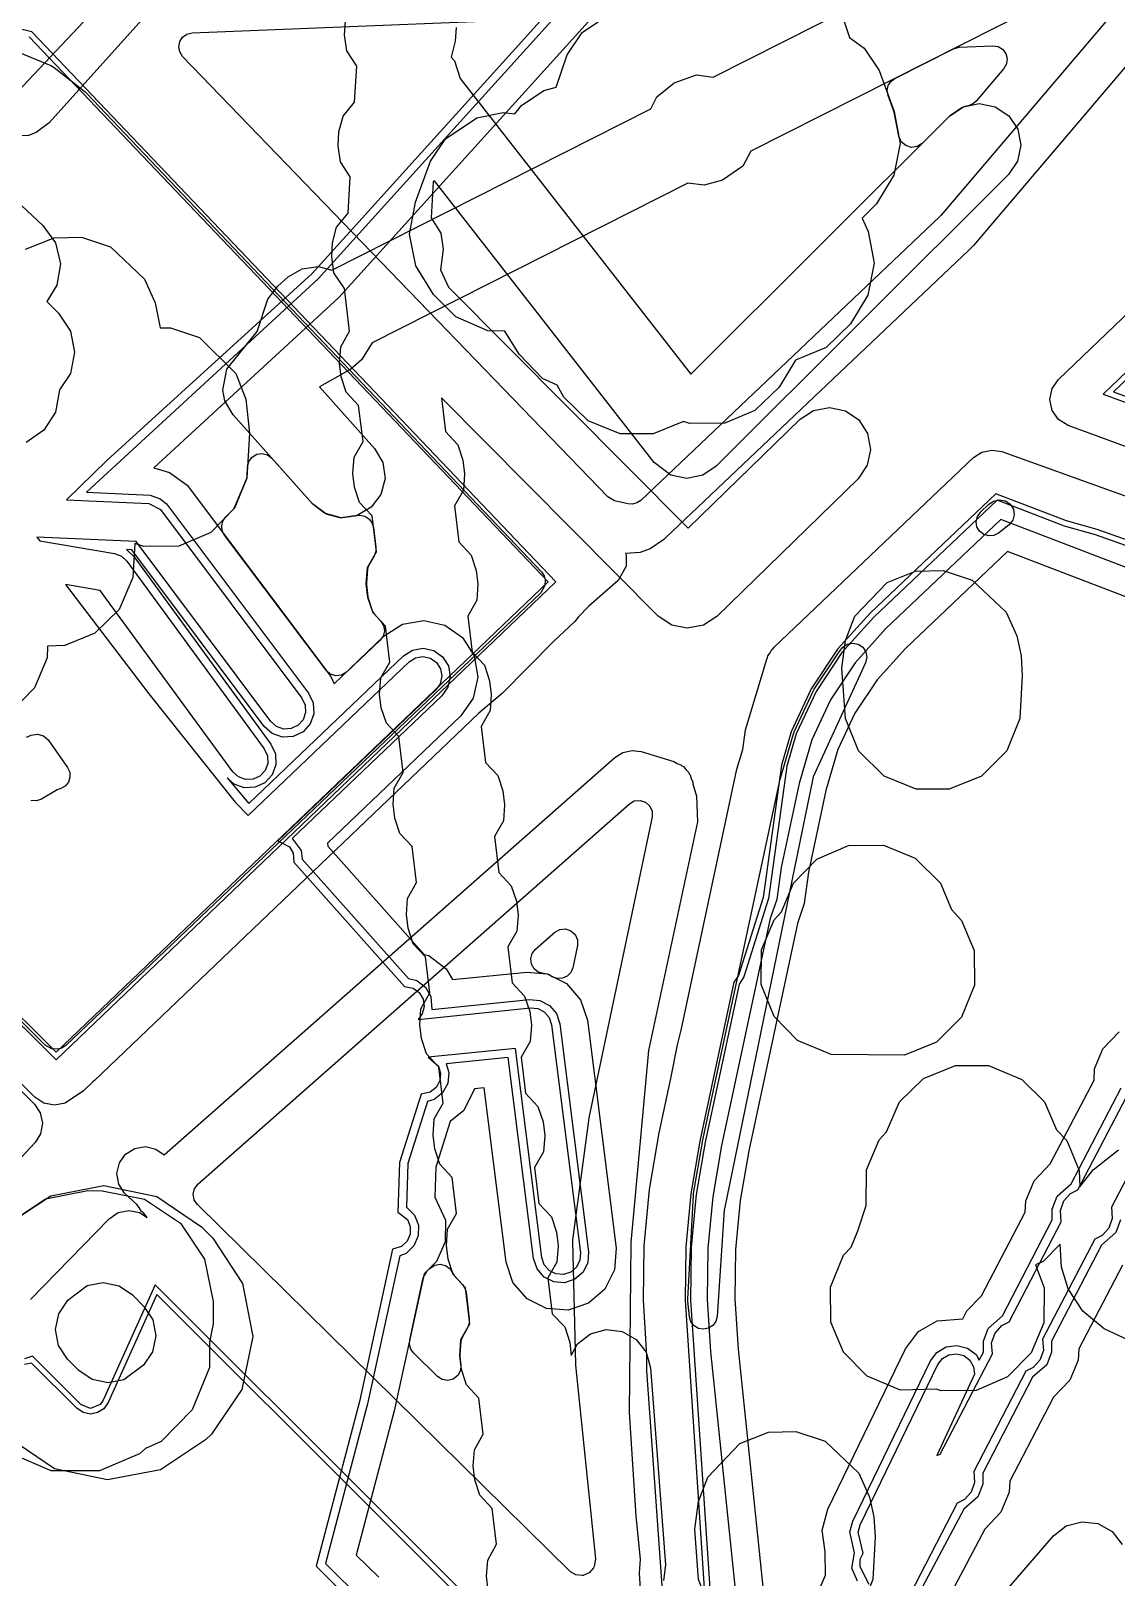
# Model space of a CAD drawing. Header units: metres. Extents: x -2677 to -840, y 169 to 1487.
# Drawn here: x -1762.7 to -1723.5, y 1214.9 to 1270.7 of the extents above; entities that cross this region are included whole.
import ezdxf

# ---------------------------------------------------------------- set-up
doc = ezdxf.new("R2010")
doc.units = ezdxf.units.M
for name, color, linetype in [('AI_GREENING_ALLOWED_ZONE', 4, 'Continuous'), ('AI_GREENING_EXCLUSIONS', 1, 'Continuous'), ('AI_GREENING_LAWN', 82, 'Continuous')]:
    doc.layers.add(name, color=color, linetype=linetype)

msp = doc.modelspace()

# ---------------------------------------------------------------- linework, layer by layer
at = {"layer": 'AI_GREENING_ALLOWED_ZONE'}
for points in [[(-1731.51, 1267.811), (-1731.52, 1267.847), (-1731.725, 1268.415), (-1731.755, 1268.593), (-1731.719, 1268.769), (-1731.624, 1268.922), (-1731.48, 1269.031), (-1729.361, 1270.103), (-1729.157, 1270.157), (-1727.946, 1270.209), (-1727.757, 1270.18), (-1727.592, 1270.082), (-1727.476, 1269.929), (-1727.426, 1269.743), (-1727.45, 1269.553), (-1727.544, 1269.385), (-1728.547, 1268.206), (-1728.675, 1268.099), (-1728.831, 1268.04), (-1728.96, 1268.014), (-1729.049, 1267.977), (-1729.475, 1267.694), (-1729.513, 1267.663), (-1730.494, 1266.684), (-1730.674, 1266.569), (-1730.887, 1266.539), (-1731.092, 1266.602), (-1731.252, 1266.744), (-1731.337, 1266.941), (-1731.51, 1267.811)], [(-1751.28, 1247.595), (-1751.458, 1247.487), (-1751.665, 1247.461), (-1751.865, 1247.521), (-1752.022, 1247.658), (-1755.69, 1252.539), (-1755.769, 1252.697), (-1755.789, 1252.872), (-1755.747, 1253.043), (-1755.648, 1253.189), (-1755.363, 1253.481), (-1755.312, 1253.559), (-1754.893, 1254.559), (-1754.874, 1254.641), (-1754.853, 1255.013), (-1754.804, 1255.202), (-1754.686, 1255.357), (-1754.518, 1255.456), (-1754.325, 1255.483), (-1754.136, 1255.434), (-1753.98, 1255.317), (-1752.525, 1253.683), (-1752.489, 1253.65), (-1752.081, 1253.342), (-1751.994, 1253.3), (-1751.523, 1253.178), (-1751.426, 1253.172), (-1750.895, 1253.247), (-1750.895, 1253.242), (-1750.796, 1253.258), (-1750.622, 1253.223), (-1750.471, 1253.129), (-1750.363, 1252.988), (-1750.31, 1252.818), (-1750.223, 1252.098), (-1750.229, 1251.941), (-1750.283, 1251.794), (-1750.496, 1251.414), (-1750.527, 1251.312), (-1750.566, 1250.807), (-1750.565, 1250.758), (-1750.51, 1250.311), (-1750.5, 1250.263), (-1750.342, 1249.782), (-1750.288, 1249.69), (-1750.051, 1249.437), (-1749.948, 1249.272), (-1749.916, 1249.08), (-1749.96, 1248.89), (-1750.073, 1248.732), (-1751.28, 1247.595)], [(-1744.172, 1236.709), (-1744.358, 1236.762), (-1744.51, 1236.881), (-1744.605, 1237.05), (-1744.629, 1237.242), (-1744.578, 1237.428), (-1744.461, 1237.582), (-1743.763, 1238.197), (-1743.583, 1238.299), (-1743.377, 1238.319), (-1743.18, 1238.253), (-1743.027, 1238.114), (-1742.943, 1237.924), (-1742.944, 1237.717), (-1743.114, 1236.919), (-1743.187, 1236.747), (-1743.318, 1236.613), (-1743.488, 1236.537), (-1743.675, 1236.529), (-1743.851, 1236.59), (-1743.993, 1236.671), (-1744.095, 1236.702), (-1744.172, 1236.709)], [(-1748.266, 1226.074), (-1748.096, 1226.182), (-1747.898, 1226.214), (-1747.703, 1226.166), (-1747.543, 1226.045), (-1747.48, 1225.935), (-1747.477, 1225.937), (-1747.395, 1225.798), (-1747.098, 1225.48), (-1747.01, 1225.35), (-1746.967, 1225.198), (-1746.849, 1224.224), (-1746.854, 1224.066), (-1746.909, 1223.919), (-1747.122, 1223.539), (-1747.153, 1223.437), (-1747.191, 1222.932), (-1747.19, 1222.884), (-1747.152, 1222.572), (-1747.17, 1222.369), (-1747.267, 1222.189), (-1747.429, 1222.063), (-1747.627, 1222.013), (-1747.829, 1222.046), (-1748.001, 1222.157), (-1748.864, 1223.014), (-1748.961, 1223.149), (-1749.008, 1223.309), (-1749, 1223.475), (-1748.511, 1225.721), (-1748.37, 1225.974), (-1748.266, 1226.074)]]:
    msp.add_lwpolyline(points, close=True, dxfattribs=at)
msp.add_lwpolyline([(-1762.831, 1245.239), (-1762.665, 1245.312), (-1762.442, 1245.354), (-1762.224, 1245.294), (-1762.054, 1245.143), (-1761.353, 1244.147), (-1761.277, 1243.979), (-1761.266, 1243.796), (-1761.322, 1243.62), (-1761.438, 1243.478), (-1761.598, 1243.386), (-1761.734, 1243.339), (-1762.289, 1243.007), (-1762.478, 1242.941), (-1762.678, 1242.954)], dxfattribs=at)
at = {"layer": 'AI_GREENING_EXCLUSIONS'}
for points in [[(-1725.242, 1272.188), (-1736.679, 1266.4), (-1736.971, 1265.856), (-1737.708, 1265.355), (-1738.373, 1265.178), (-1738.955, 1265.249), (-1750.352, 1259.482), (-1750.745, 1258.872), (-1751.126, 1258.536), (-1752.261, 1257.897), (-1750.269, 1255.661), (-1749.972, 1255.156), (-1749.891, 1254.577), (-1750.038, 1254.01), (-1750.391, 1253.543), (-1750.895, 1253.247), (-1751.475, 1253.166), (-1752.042, 1253.313), (-1752.509, 1253.665), (-1755.376, 1256.883), (-1755.673, 1257.387), (-1755.752, 1257.771), (-1755.607, 1258.534), (-1754.502, 1259.891), (-1754.119, 1261.063), (-1753.764, 1261.528), (-1753.383, 1261.864), (-1752.877, 1262.158), (-1752.297, 1262.236), (-1751.808, 1262.107), (-1740.289, 1267.936), (-1740.073, 1268.361), (-1739.457, 1268.874), (-1738.646, 1269.156), (-1738.042, 1269.073), (-1727.905, 1274.203)], [(-1757.051, 1272.965), (-1762.017, 1267.423), (-1762.485, 1267.072), (-1762.761, 1266.971), (-1763.346, 1266.939), (-1770.975, 1268.025), (-1772.153, 1267.78), (-1772.747, 1267.78), (-1773.483, 1268.046), (-1774.154, 1268.717), (-1774.381, 1269.259), (-1774.42, 1269.66), (-1778.405, 1273.916)], [(-1742.381, 1273.223), (-1752.524, 1261.988), (-1759.938, 1255.237), (-1761.387, 1253.818), (-1758.418, 1253.68), (-1758, 1253.46), (-1752.891, 1246.65), (-1752.773, 1246.403), (-1752.758, 1246.131), (-1752.848, 1245.873), (-1753.031, 1245.67), (-1753.277, 1245.552), (-1753.55, 1245.537), (-1753.807, 1245.627), (-1754.011, 1245.81), (-1758.879, 1252.303), (-1762.461, 1252.465), (-1762.349, 1252.329), (-1759.656, 1251.873), (-1759.401, 1251.775), (-1759.208, 1251.595), (-1754.255, 1244.816), (-1754.14, 1244.568), (-1754.128, 1244.295), (-1754.222, 1244.039), (-1754.407, 1243.838), (-1754.655, 1243.723), (-1754.928, 1243.711), (-1755.184, 1243.805), (-1755.385, 1243.99), (-1760.171, 1250.54), (-1761.433, 1250.754), (-1758.415, 1246.812), (-1755.297, 1242.893), (-1754.827, 1242.416), (-1749.02, 1247.961), (-1748.79, 1248.107), (-1748.521, 1248.155), (-1748.254, 1248.095), (-1748.03, 1247.938), (-1747.884, 1247.708), (-1747.837, 1247.439), (-1747.896, 1247.172), (-1748.053, 1246.948), (-1753.757, 1241.502), (-1753.346, 1241.287), (-1753.208, 1241.052), (-1753.184, 1240.729), (-1749.194, 1236.244), (-1748.876, 1236.183), (-1748.658, 1236.018), (-1748.52, 1235.783), (-1748.482, 1235.512), (-1748.551, 1235.248), (-1748.698, 1235.053), (-1744.64, 1235.465), (-1744.368, 1235.439), (-1744.14, 1235.322), (-1743.961, 1235.115), (-1743.875, 1234.856), (-1742.839, 1226.624), (-1742.858, 1226.352), (-1742.98, 1226.108), (-1743.187, 1225.929), (-1743.446, 1225.842), (-1743.718, 1225.862), (-1743.962, 1225.984), (-1744.141, 1226.19), (-1744.228, 1226.449), (-1745.179, 1234.003), (-1748.329, 1233.684), (-1747.962, 1233.364), (-1747.886, 1233.102), (-1747.915, 1232.83), (-1748.046, 1232.591), (-1748.259, 1232.419), (-1748.59, 1232.35), (-1749.365, 1229.884), (-1749.426, 1228.086), (-1749.083, 1227.822), (-1748.983, 1227.568), (-1748.987, 1227.295), (-1749.096, 1227.045), (-1749.293, 1226.855), (-1749.616, 1226.756), (-1750.813, 1221.251), (-1752.381, 1215.309), (-1750.828, 1213.755)], [(-1742.159, 1273.022), (-1752.301, 1261.787), (-1760.675, 1254.086), (-1758.375, 1253.977), (-1758.007, 1253.848), (-1757.779, 1253.662), (-1752.651, 1246.83), (-1752.482, 1246.478), (-1752.461, 1246.088), (-1752.59, 1245.72), (-1752.851, 1245.43), (-1753.203, 1245.261), (-1753.592, 1245.24), (-1753.96, 1245.369), (-1754.251, 1245.63), (-1759.034, 1252.01), (-1759.23, 1252.019), (-1758.966, 1251.772), (-1754.013, 1244.993), (-1753.848, 1244.639), (-1753.832, 1244.249), (-1753.966, 1243.883), (-1754.23, 1243.596), (-1754.584, 1243.431), (-1754.974, 1243.415), (-1755.34, 1243.549), (-1755.589, 1243.778), (-1754.804, 1242.852), (-1749.227, 1248.178), (-1748.898, 1248.387), (-1748.514, 1248.454), (-1748.133, 1248.37), (-1747.814, 1248.145), (-1747.604, 1247.816), (-1747.537, 1247.432), (-1747.622, 1247.051), (-1747.846, 1246.732), (-1753.243, 1241.578), (-1752.924, 1241.15), (-1752.881, 1240.84), (-1749.048, 1236.532), (-1748.745, 1236.453), (-1748.434, 1236.218), (-1748.236, 1235.881), (-1748.206, 1235.405), (-1744.67, 1235.764), (-1744.305, 1235.733), (-1743.956, 1235.559), (-1743.701, 1235.264), (-1743.577, 1234.894), (-1742.541, 1226.662), (-1742.569, 1226.272), (-1742.743, 1225.924), (-1743.038, 1225.668), (-1743.408, 1225.545), (-1743.797, 1225.572), (-1744.146, 1225.747), (-1744.402, 1226.042), (-1744.525, 1226.412), (-1745.44, 1233.675), (-1747.68, 1233.448), (-1747.587, 1233.128), (-1747.629, 1232.74), (-1747.816, 1232.398), (-1748.12, 1232.154), (-1748.36, 1232.084), (-1749.063, 1229.846), (-1749.115, 1228.271), (-1748.83, 1227.985), (-1748.687, 1227.622), (-1748.694, 1227.231), (-1748.85, 1226.874), (-1749.131, 1226.603), (-1749.362, 1226.511), (-1750.523, 1221.175), (-1752.046, 1215.401), (-1750.672, 1214.049)], [(-1759.984, 1271.925), (-1765.16, 1266.441), (-1762.247, 1263.722), (-1761.791, 1263.089), (-1761.613, 1262.329), (-1761.738, 1261.559), (-1762.101, 1260.973), (-1761.684, 1260.555), (-1761.25, 1259.906), (-1761.098, 1259.141), (-1761.251, 1258.375), (-1761.647, 1257.782), (-1761.783, 1256.982), (-1762.208, 1256.328), (-1762.852, 1255.886)], [(-1741.416, 1272.352), (-1751.559, 1261.117), (-1758.238, 1254.967), (-1757.669, 1254.799), (-1757.04, 1254.337), (-1751.85, 1247.429), (-1751.728, 1247.173), (-1749.918, 1248.901), (-1749.259, 1249.32), (-1748.491, 1249.454), (-1747.729, 1249.284), (-1747.09, 1248.836), (-1746.672, 1248.177), (-1746.537, 1247.409), (-1746.707, 1246.647), (-1747.155, 1246.008), (-1751.97, 1241.41), (-1751.956, 1241.304), (-1748.479, 1237.397), (-1748.309, 1237.353), (-1747.687, 1236.882), (-1747.454, 1236.486), (-1744.771, 1236.759), (-1744.041, 1236.698), (-1743.343, 1236.349), (-1742.832, 1235.759), (-1742.585, 1235.019), (-1741.549, 1226.787), (-1741.604, 1226.008), (-1741.953, 1225.31), (-1742.543, 1224.799), (-1743.283, 1224.552), (-1744.062, 1224.608), (-1744.76, 1224.957), (-1745.271, 1225.547), (-1745.518, 1226.287), (-1746.31, 1232.582), (-1746.664, 1232.546), (-1747.05, 1231.756), (-1747.538, 1231.364), (-1748.055, 1229.716), (-1748.091, 1228.631), (-1747.703, 1227.799), (-1747.717, 1227.019), (-1748.028, 1226.304), (-1748.479, 1225.869), (-1749.556, 1220.92), (-1750.931, 1215.708), (-1750.116, 1214.909)], [(-1733.355, 1271.189), (-1733.116, 1270.501), (-1732.588, 1270.119), (-1732.049, 1269.311), (-1731.513, 1267.829), (-1731.286, 1266.681), (-1731.516, 1265.533), (-1732.145, 1264.497), (-1732.666, 1263.977), (-1732.452, 1263.502), (-1732.225, 1262.354), (-1732.455, 1261.206), (-1733.084, 1260.17), (-1733.958, 1259.317), (-1735.075, 1258.857), (-1735.662, 1257.885), (-1736.536, 1257.032), (-1737.619, 1256.579), (-1738.885, 1256.563), (-1739.115, 1256.643), (-1740.212, 1256.2), (-1741.4, 1256.2), (-1742.561, 1256.669), (-1743.435, 1257.522), (-1743.675, 1257.958), (-1744.2, 1258.194), (-1745.053, 1259.068), (-1745.56, 1259.903), (-1746.185, 1259.919), (-1747.332, 1260.415), (-1748.142, 1261.225), (-1748.783, 1262.261), (-1749.013, 1263.409), (-1748.786, 1264.557), (-1748.25, 1266.039), (-1747.711, 1266.847), (-1746.573, 1267.607), (-1746.573, 1267.607), (-1745.62, 1267.796), (-1745.208, 1267.747), (-1744.965, 1268.052), (-1744.157, 1268.591), (-1743.71, 1268.711), (-1743.31, 1269.884), (-1742.771, 1270.692), (-1741.633, 1271.452)], [(-1787.535, 1259.215), (-1761.764, 1233.59), (-1743.718, 1250.849), (-1762.64, 1270.708), (-1764.62, 1271.169)], [(-1746.169, 1214.447), (-1746.229, 1214.944), (-1746.184, 1215.527), (-1745.865, 1216.097), (-1746.022, 1217.396), (-1746.468, 1217.873), (-1746.651, 1218.43), (-1746.711, 1218.926), (-1746.666, 1219.509), (-1746.347, 1220.079), (-1746.504, 1221.379), (-1746.95, 1221.855), (-1747.133, 1222.412), (-1747.193, 1222.908), (-1747.149, 1223.492), (-1746.829, 1224.061), (-1746.986, 1225.361), (-1747.433, 1225.838), (-1747.615, 1226.394), (-1747.675, 1226.89), (-1747.631, 1227.474), (-1747.311, 1228.043), (-1747.468, 1229.343), (-1747.915, 1229.82), (-1748.097, 1230.376), (-1748.157, 1230.872), (-1748.113, 1231.456), (-1747.793, 1232.026), (-1747.95, 1233.325), (-1748.397, 1233.802), (-1748.579, 1234.358), (-1748.639, 1234.854), (-1748.595, 1235.438), (-1748.275, 1236.008), (-1748.432, 1237.307), (-1748.879, 1237.784), (-1749.061, 1238.34), (-1749.121, 1238.836), (-1749.077, 1239.42), (-1748.757, 1239.99), (-1748.914, 1241.289), (-1749.361, 1241.766), (-1749.543, 1242.322), (-1749.603, 1242.819), (-1749.559, 1243.402), (-1749.239, 1243.972), (-1749.397, 1245.271), (-1749.843, 1245.748), (-1750.025, 1246.304), (-1750.085, 1246.801), (-1750.041, 1247.384), (-1749.721, 1247.954), (-1749.879, 1249.253), (-1750.325, 1249.73), (-1750.507, 1250.286), (-1750.567, 1250.783), (-1750.523, 1251.366), (-1750.203, 1251.936), (-1750.361, 1253.235), (-1750.807, 1253.712), (-1750.989, 1254.269), (-1751.05, 1254.765), (-1751.005, 1255.348), (-1750.686, 1255.918), (-1750.843, 1257.218), (-1751.289, 1257.694), (-1751.472, 1258.251), (-1751.532, 1258.747), (-1751.487, 1259.331), (-1751.168, 1259.9), (-1751.355, 1261.446), (-1751.736, 1262.014), (-1751.816, 1262.594), (-1751.787, 1263.093), (-1751.64, 1263.66), (-1751.224, 1264.163), (-1751.148, 1265.47), (-1751.502, 1266.019), (-1751.583, 1266.598), (-1751.554, 1267.098), (-1751.407, 1267.664), (-1750.991, 1268.168), (-1750.915, 1269.474), (-1751.269, 1270.023), (-1751.35, 1270.603), (-1751.321, 1271.102)], [(-1747.328, 1270.869), (-1747.357, 1270.37), (-1747.506, 1269.801), (-1747.377, 1269.66), (-1747.184, 1269.023), (-1738.85, 1258.345), (-1729.495, 1267.68), (-1729.008, 1268.005), (-1728.434, 1268.118), (-1727.86, 1268.004), (-1727.374, 1267.678), (-1727.049, 1267.191), (-1726.936, 1266.617), (-1727.051, 1266.043), (-1727.376, 1265.557), (-1737.931, 1255.025), (-1738.418, 1254.7), (-1738.992, 1254.586), (-1739.566, 1254.701), (-1740.173, 1255.164), (-1748.103, 1265.325), (-1748.153, 1265.296), (-1748.229, 1263.989), (-1747.875, 1263.44), (-1747.794, 1262.861), (-1747.887, 1262.117), (-1747.604, 1261.495), (-1738.947, 1252.784), (-1734.908, 1256.724), (-1734.417, 1257.043), (-1733.842, 1257.15), (-1733.269, 1257.028), (-1732.787, 1256.697), (-1732.468, 1256.207), (-1732.361, 1255.631), (-1732.482, 1255.059), (-1732.813, 1254.576), (-1737.916, 1249.599), (-1738.393, 1249.285), (-1738.982, 1249.173), (-1739.541, 1249.289), (-1740.027, 1249.615), (-1747.854, 1257.492), (-1747.707, 1256.279), (-1747.261, 1255.802), (-1747.079, 1255.246), (-1747.018, 1254.749), (-1747.063, 1254.166), (-1747.382, 1253.596), (-1747.225, 1252.297), (-1746.779, 1251.82), (-1746.596, 1251.264), (-1746.536, 1250.767), (-1746.581, 1250.184), (-1746.9, 1249.614), (-1746.743, 1248.315), (-1746.297, 1247.838), (-1746.114, 1247.281), (-1746.054, 1246.785), (-1746.099, 1246.201), (-1746.418, 1245.632), (-1746.261, 1244.332), (-1745.815, 1243.855), (-1745.632, 1243.299), (-1745.572, 1242.803), (-1745.617, 1242.219), (-1745.936, 1241.65), (-1745.779, 1240.35), (-1745.333, 1239.873), (-1745.15, 1239.317), (-1745.09, 1238.821), (-1745.134, 1238.237), (-1745.454, 1237.668), (-1745.297, 1236.368), (-1744.85, 1235.891), (-1744.668, 1235.335), (-1744.608, 1234.839), (-1744.652, 1234.255), (-1744.972, 1233.685), (-1744.815, 1232.386), (-1744.368, 1231.909), (-1744.186, 1231.353), (-1744.126, 1230.857), (-1744.17, 1230.273), (-1744.49, 1229.703), (-1744.333, 1228.404), (-1743.886, 1227.927), (-1743.704, 1227.371), (-1743.644, 1226.874), (-1743.688, 1226.291), (-1744.008, 1225.721), (-1743.851, 1224.422), (-1743.404, 1223.945), (-1743.222, 1223.389), (-1743.17, 1222.918), (-1742.936, 1223.333), (-1742.475, 1223.694), (-1741.912, 1223.851), (-1741.331, 1223.78), (-1740.821, 1223.492), (-1740.46, 1223.032), (-1740.303, 1222.468), (-1739.765, 1215.353), (-1739.831, 1214.789)], [(-1787.323, 1259.285), (-1761.761, 1233.87), (-1743.999, 1250.857), (-1762.743, 1270.527)], [(-1722.359, 1270.388), (-1728.649, 1262.994), (-1728.781, 1262.868), (-1728.816, 1262.827), (-1739.765, 1252.435), (-1739.765, 1252.435), (-1739.825, 1252.379), (-1740.315, 1252.047), (-1740.679, 1251.908), (-1741.205, 1251.869), (-1741.186, 1251.823), (-1741.189, 1251.412), (-1741.469, 1250.898), (-1742.527, 1249.976), (-1742.923, 1249.577), (-1743.038, 1249.423), (-1743.804, 1248.691), (-1745.65, 1246.834), (-1746.505, 1246.108), (-1760.375, 1232.843), (-1760.441, 1232.798), (-1760.772, 1232.471), (-1761.442, 1232.027), (-1761.825, 1231.95), (-1762.208, 1232.024), (-1762.533, 1232.239), (-1784.388, 1253.97)], [(-1704.852, 1249.027), (-1725.231, 1256.5), (-1725.573, 1256.712), (-1725.804, 1257.042), (-1725.887, 1257.436), (-1725.807, 1257.83), (-1725.578, 1258.161), (-1714.914, 1268.376)], [(-1713.524, 1267.63), (-1723.962, 1257.633), (-1704.342, 1250.438)], [(-1713.47, 1267.405), (-1723.592, 1257.71), (-1704.273, 1250.625)], [(-1762.872, 1262.863), (-1761.842, 1263.27), (-1760.848, 1263.297), (-1759.798, 1262.945), (-1758.574, 1261.786), (-1758.188, 1260.93), (-1758.014, 1260.018), (-1757.637, 1260.028), (-1756.587, 1259.676), (-1755.277, 1258.371), (-1754.916, 1257.442), (-1754.783, 1256.225), (-1754.877, 1254.599), (-1755.33, 1253.515), (-1756.185, 1252.638), (-1757.336, 1252.14), (-1758.605, 1252.123), (-1758.926, 1252.24), (-1758.991, 1251.007), (-1759.489, 1249.856), (-1760.366, 1249.001), (-1761.45, 1248.548), (-1762.078, 1248.531), (-1762.095, 1248.102), (-1762.548, 1247.018), (-1763.403, 1246.141)], [(-1739.75, 1212.743), (-1740.44, 1222.377), (-1740.434, 1222.914), (-1740.559, 1224.916), (-1740.531, 1226.877), (-1740.345, 1228.908), (-1739.992, 1230.96), (-1739.573, 1232.919), (-1739.328, 1234.138), (-1739.201, 1234.657), (-1737.184, 1244.086), (-1736.978, 1244.791), (-1736.881, 1245.505), (-1736.11, 1248.059), (-1736.081, 1248.115), (-1736.067, 1248.176), (-1735.99, 1248.286), (-1735.927, 1248.404), (-1735.878, 1248.444), (-1735.842, 1248.495), (-1728.643, 1255.336), (-1728.337, 1255.535), (-1727.98, 1255.611), (-1727.62, 1255.554), (-1714.871, 1250.976)], [(-1715.122, 1249.528), (-1724.182, 1252.742), (-1725.283, 1253.052), (-1727.839, 1254.032), (-1732.38, 1249.715), (-1733.553, 1248.42), (-1734.503, 1246.988), (-1735.228, 1245.43), (-1735.58, 1244.236), (-1736.241, 1239.448), (-1737.131, 1236.639), (-1737.296, 1236.39), (-1738.523, 1230.655), (-1738.853, 1228.749), (-1739.031, 1226.836), (-1739.059, 1224.914), (-1738.255, 1212.869)], [(-1715.189, 1249.339), (-1724.243, 1252.552), (-1725.355, 1252.865), (-1727.792, 1253.8), (-1732.237, 1249.576), (-1733.394, 1248.297), (-1734.328, 1246.89), (-1735.041, 1245.359), (-1735.381, 1244.201), (-1736.043, 1239.419), (-1736.939, 1236.584), (-1737.106, 1236.325), (-1738.327, 1230.617), (-1738.655, 1228.723), (-1738.832, 1226.825), (-1738.859, 1224.919), (-1738.056, 1212.891)], [(-1707.371, 1245.329), (-1727.653, 1253.104), (-1731.816, 1249.149), (-1732.92, 1247.928), (-1733.804, 1246.596), (-1734.479, 1245.147), (-1734.943, 1243.568), (-1735.592, 1240.534), (-1735.746, 1239.377), (-1735.986, 1238.693), (-1737.739, 1230.498), (-1738.06, 1228.644), (-1738.232, 1226.793), (-1738.259, 1224.934), (-1738.139, 1223.056), (-1736.345, 1205.76)], [(-1707.729, 1244.395), (-1727.422, 1251.944), (-1731.099, 1248.45), (-1732.128, 1247.313), (-1732.929, 1246.106), (-1733.541, 1244.793), (-1733.973, 1243.322), (-1734.606, 1240.363), (-1734.756, 1239.236), (-1735.002, 1238.509), (-1736.757, 1230.308), (-1737.068, 1228.512), (-1737.233, 1226.739), (-1737.259, 1224.959), (-1737.142, 1223.14), (-1735.422, 1206.555), (-1735.157, 1206.442), (-1734.641, 1205.951), (-1734.33, 1205.309), (-1733.846, 1203.467), (-1732.613, 1200.141), (-1731.645, 1198.204), (-1725.602, 1188.899), (-1722.981, 1185.086)], [(-1777.619, 1247.043), (-1762.553, 1231.989), (-1762.34, 1231.673), (-1762.261, 1231.3), (-1762.327, 1230.924), (-1762.529, 1230.601), (-1763.19, 1229.893)], [(-1762.696, 1224.936), (-1759.848, 1227.853), (-1759.526, 1228.073), (-1759.144, 1228.154), (-1758.761, 1228.082), (-1758.474, 1227.896), (-1758.613, 1228.069), (-1758.679, 1228.11), (-1758.766, 1228.26), (-1758.85, 1228.365), (-1759.302, 1228.773), (-1759.508, 1229.104), (-1759.572, 1229.489), (-1759.484, 1229.869), (-1759.257, 1230.187), (-1758.926, 1230.393), (-1758.541, 1230.457), (-1758.161, 1230.369), (-1757.869, 1230.16), (-1741.588, 1244.514), (-1741.301, 1244.691), (-1740.971, 1244.762), (-1740.637, 1244.72), (-1739.463, 1244.363), (-1739.34, 1244.297), (-1739.21, 1244.245), (-1739.169, 1244.205), (-1739.119, 1244.179), (-1739.031, 1244.071), (-1738.93, 1243.973), (-1738.908, 1243.921), (-1738.872, 1243.877), (-1738.832, 1243.744), (-1738.776, 1243.615), (-1738.775, 1243.557), (-1738.642, 1243.117), (-1738.612, 1242.19), (-1740.379, 1233.933), (-1741.017, 1226.997), (-1741.075, 1220.861), (-1740.84, 1217.116), (-1740.679, 1215.566), (-1740.711, 1215.058), (-1740.558, 1212.604)], [(-1734.306, 1214.243), (-1733.99, 1214.986), (-1733.996, 1215.83), (-1734.103, 1216.611), (-1733.906, 1217.366), (-1731.1, 1223.154), (-1730.629, 1223.776), (-1729.956, 1224.171), (-1729.033, 1224.239), (-1728.89, 1224.533), (-1728.358, 1225.065), (-1726.778, 1228.094), (-1726.758, 1228.5), (-1726.456, 1229.222), (-1725.87, 1229.834), (-1724.291, 1232.863), (-1724.271, 1233.269), (-1723.969, 1233.991), (-1723.383, 1234.603)], [(-1722.892, 1223.391), (-1723.926, 1223.88), (-1724.695, 1224.511), (-1725.224, 1225.319), (-1725.468, 1226.107), (-1725.509, 1226.931), (-1726.127, 1226.313), (-1726.4, 1226.184), (-1726.094, 1225.357), (-1726.108, 1224.099), (-1726.562, 1223.016), (-1727.411, 1222.148), (-1728.551, 1221.656), (-1729.809, 1221.642), (-1729.975, 1221.697), (-1731.277, 1221.664), (-1732.487, 1222.17), (-1733.336, 1223.038), (-1733.79, 1224.121), (-1733.804, 1225.379), (-1733.336, 1226.532), (-1733.064, 1226.823), (-1732.818, 1227.411), (-1732.516, 1228.337), (-1732.506, 1229.614), (-1732.052, 1230.697), (-1732.052, 1230.697), (-1731.78, 1230.988), (-1731.313, 1232.07), (-1730.445, 1232.919), (-1729.292, 1233.387), (-1728.104, 1233.387), (-1726.894, 1232.881), (-1726.083, 1232.07), (-1725.647, 1231.064), (-1725.278, 1230.675), (-1724.824, 1229.592), (-1724.81, 1229.005), (-1724.322, 1229.617), (-1723.405, 1230.344)], [(-1732.836, 1214.766), (-1733.037, 1215.237), (-1732.946, 1215.795), (-1733.105, 1216.552), (-1733.006, 1216.93), (-1730.2, 1222.718), (-1729.965, 1223.029), (-1729.628, 1223.226), (-1729.242, 1223.28), (-1728.864, 1223.181), (-1728.553, 1222.946), (-1728.438, 1222.749), (-1728.285, 1223.039), (-1728.285, 1223.436), (-1728.115, 1223.894), (-1727.601, 1224.343), (-1725.798, 1227.809), (-1725.798, 1228.205), (-1725.627, 1228.663), (-1725.114, 1229.113), (-1723.31, 1232.578)], [(-1732.408, 1214.642), (-1732.741, 1215.284), (-1732.731, 1215.557), (-1732.629, 1215.779), (-1732.805, 1216.534), (-1732.736, 1216.799), (-1729.93, 1222.587), (-1729.766, 1222.805), (-1729.53, 1222.943), (-1729.259, 1222.98), (-1728.995, 1222.911), (-1728.777, 1222.746), (-1728.639, 1222.511), (-1728.602, 1222.24), (-1729.964, 1219.307), (-1729.846, 1219.357), (-1727.96, 1222.974), (-1727.991, 1223.376), (-1727.866, 1223.726), (-1727.623, 1223.995), (-1727.358, 1224.126), (-1725.473, 1227.743), (-1725.504, 1228.145), (-1725.378, 1228.496), (-1725.136, 1228.764), (-1724.871, 1228.895), (-1722.985, 1232.513)], [(-1721.777, 1231.888), (-1723.663, 1228.27), (-1723.632, 1227.868), (-1723.757, 1227.518), (-1724, 1227.25), (-1724.264, 1227.119), (-1726.15, 1223.501), (-1726.119, 1223.099), (-1726.244, 1222.749), (-1726.487, 1222.481), (-1726.752, 1222.349), (-1728.637, 1218.732), (-1728.606, 1218.33), (-1728.732, 1217.98), (-1728.974, 1217.711), (-1729.239, 1217.58), (-1730.939, 1214.276)], [(-1762.951, 1228.036), (-1762.155, 1228.568), (-1760.624, 1228.872), (-1760.102, 1228.867), (-1760.102, 1228.867), (-1758.571, 1228.563), (-1757.274, 1227.695), (-1756.406, 1226.398), (-1756.102, 1224.867), (-1756.102, 1224.061), (-1756.233, 1223.402), (-1756.233, 1222.477), (-1756.853, 1220.955), (-1757.976, 1219.811), (-1758.539, 1219.559), (-1758.759, 1219.36), (-1760.204, 1218.756), (-1761.942, 1218.756), (-1763.451, 1219.403)], [(-1723.337, 1227.809), (-1723.508, 1227.351), (-1724.021, 1226.901), (-1725.825, 1223.436), (-1725.825, 1223.04), (-1725.996, 1222.581), (-1726.509, 1222.132), (-1728.312, 1218.667), (-1728.312, 1218.271), (-1728.483, 1217.812), (-1728.996, 1217.363), (-1730.885, 1213.813)], [(-1723.265, 1226.18), (-1724.845, 1223.151), (-1724.864, 1222.745), (-1725.166, 1222.022), (-1725.752, 1221.411), (-1727.332, 1218.382), (-1727.352, 1217.975), (-1727.654, 1217.253), (-1728.24, 1216.641), (-1729.905, 1213.477)], [(-1742, 1209.297), (-1758.189, 1225.469), (-1760.066, 1221.297), (-1760.178, 1221.14), (-1760.529, 1221.002), (-1760.876, 1221.149), (-1762.618, 1222.895), (-1762.903, 1222.793)], [(-1742.167, 1209.181), (-1758.127, 1225.119), (-1759.884, 1221.215), (-1760.04, 1220.995), (-1760.267, 1220.851), (-1760.531, 1220.802), (-1760.795, 1220.857), (-1761.018, 1221.008), (-1762.651, 1222.644), (-1762.903, 1222.593)], [(-1730.636, 1210.743), (-1725.757, 1216.399), (-1725.295, 1216.759), (-1724.731, 1216.915), (-1724.15, 1216.843), (-1723.641, 1216.555), (-1723.281, 1216.093)]]:
    msp.add_lwpolyline(points, dxfattribs=at)
for points in [[(-1727.082, 1248.899), (-1726.927, 1248.18), (-1726.888, 1247.463), (-1726.965, 1245.918), (-1727.435, 1244.753), (-1728.357, 1243.831), (-1729.522, 1243.361), (-1730.71, 1243.361), (-1731.875, 1243.831), (-1732.797, 1244.753), (-1733.267, 1245.918), (-1733.395, 1247.737), (-1733.265, 1248.735), (-1732.926, 1249.61), (-1731.766, 1250.832), (-1730.736, 1251.239), (-1729.742, 1251.266), (-1728.692, 1250.914), (-1727.468, 1249.755), (-1727.082, 1248.899)], [(-1731.898, 1241.339), (-1730.745, 1240.871), (-1729.839, 1239.965), (-1729.441, 1239.016), (-1729.072, 1238.627), (-1728.618, 1237.544), (-1728.604, 1236.286), (-1729.072, 1235.133), (-1729.978, 1234.227), (-1731.131, 1233.759), (-1733.787, 1233.781), (-1734.997, 1234.287), (-1735.846, 1235.155), (-1736.314, 1236.308), (-1736.3, 1237.566), (-1735.846, 1238.649), (-1735.574, 1238.94), (-1735.145, 1239.965), (-1734.296, 1240.833), (-1733.156, 1241.325), (-1731.898, 1241.339)], [(-1765.291, 1223.877), (-1764.897, 1225.787), (-1763.801, 1227.402), (-1763.588, 1227.612), (-1761.958, 1228.685), (-1760.042, 1229.052), (-1758.131, 1228.657), (-1756.517, 1227.562), (-1756.106, 1227.146), (-1755.034, 1225.516), (-1754.667, 1223.6), (-1755.061, 1221.689), (-1756.157, 1220.075), (-1756.37, 1219.864), (-1758, 1218.792), (-1759.916, 1218.425), (-1761.827, 1218.819), (-1763.441, 1219.915), (-1763.851, 1220.331), (-1764.924, 1221.961), (-1765.291, 1223.877)], [(-1761.344, 1224.909), (-1760.641, 1225.442), (-1760.067, 1225.552), (-1759.493, 1225.433), (-1759.009, 1225.105), (-1758.599, 1224.689), (-1758.277, 1224.2), (-1758.167, 1223.625), (-1758.285, 1223.052), (-1758.614, 1222.567), (-1759.316, 1222.035), (-1759.891, 1221.925), (-1760.464, 1222.043), (-1760.949, 1222.372), (-1761.359, 1222.788), (-1761.681, 1223.277), (-1761.791, 1223.852), (-1761.673, 1224.425), (-1761.344, 1224.909)], [(-1732.393, 1217.805), (-1732.238, 1217.086), (-1732.199, 1216.369), (-1732.276, 1214.824), (-1732.746, 1213.659), (-1733.668, 1212.737), (-1734.833, 1212.267), (-1736.021, 1212.267), (-1737.186, 1212.737), (-1738.108, 1213.659), (-1738.578, 1214.824), (-1738.706, 1216.643), (-1738.576, 1217.641), (-1738.237, 1218.516), (-1737.077, 1219.738), (-1736.047, 1220.145), (-1735.053, 1220.172), (-1734.003, 1219.82), (-1732.779, 1218.661), (-1732.393, 1217.805)]]:
    msp.add_lwpolyline(points, close=True, dxfattribs=at)
at = {"layer": 'AI_GREENING_LAWN'}
for points in [[(-1723.716, 1271.724), (-1723.667, 1271.538), (-1723.691, 1271.348), (-1723.785, 1271.181), (-1729.829, 1264.075), (-1729.866, 1264.036), (-1740.661, 1253.791), (-1740.797, 1253.699), (-1740.956, 1253.656), (-1741.12, 1253.667), (-1741.601, 1253.781), (-1741.846, 1253.92), (-1757.198, 1269.825), (-1757.301, 1269.985), (-1757.338, 1270.172), (-1757.302, 1270.359), (-1757.199, 1270.519), (-1757.043, 1270.628), (-1756.858, 1270.672), (-1724.186, 1272.004), (-1723.996, 1271.975), (-1723.832, 1271.877), (-1723.716, 1271.724)], [(-1728.088, 1253.657), (-1727.918, 1253.763), (-1727.868, 1253.782), (-1727.691, 1253.813), (-1727.514, 1253.78), (-1727.491, 1253.771), (-1727.316, 1253.657), (-1727.202, 1253.481), (-1727.17, 1253.275), (-1727.226, 1253.073), (-1727.36, 1252.912), (-1727.736, 1252.614), (-1727.905, 1252.527), (-1728.093, 1252.509), (-1728.275, 1252.562), (-1728.424, 1252.679), (-1728.519, 1252.843), (-1728.546, 1253.031), (-1728.501, 1253.215), (-1728.391, 1253.369), (-1728.088, 1253.657)], [(-1738.957, 1224.955), (-1738.756, 1228.707), (-1738.749, 1228.765), (-1738.428, 1230.621), (-1738.424, 1230.64), (-1735.626, 1243.722), (-1735.617, 1243.758), (-1735.146, 1245.359), (-1735.12, 1245.429), (-1734.432, 1246.905), (-1734.395, 1246.97), (-1733.495, 1248.328), (-1733.449, 1248.387), (-1733.369, 1248.476), (-1733.206, 1248.595), (-1733.01, 1248.64), (-1732.812, 1248.605), (-1732.644, 1248.494), (-1732.534, 1248.326), (-1732.498, 1248.128), (-1732.543, 1247.932), (-1734.431, 1243.807), (-1734.448, 1243.754), (-1737.639, 1228.206), (-1737.643, 1228.172), (-1737.902, 1224.326), (-1737.949, 1224.147), (-1738.057, 1223.997), (-1738.212, 1223.897), (-1738.393, 1223.86), (-1738.575, 1223.891), (-1738.734, 1223.986), (-1738.847, 1224.133), (-1738.899, 1224.31), (-1738.956, 1224.878), (-1738.957, 1224.955)], [(-1743.123, 1227.087), (-1743.125, 1227.048), (-1743.016, 1222.592), (-1743.015, 1222.572), (-1742.289, 1215.574), (-1742.337, 1215.302), (-1742.363, 1215.25), (-1742.516, 1215.067), (-1742.737, 1214.976), (-1742.768, 1214.971), (-1742.997, 1214.99), (-1743.193, 1215.109), (-1756.666, 1228.364), (-1756.777, 1228.528), (-1756.779, 1228.533), (-1756.817, 1228.74), (-1756.767, 1228.944), (-1756.764, 1228.95), (-1756.645, 1229.106), (-1741.07, 1242.838), (-1740.89, 1242.939), (-1740.684, 1242.96), (-1740.488, 1242.895), (-1740.334, 1242.756), (-1740.25, 1242.567), (-1740.25, 1242.36), (-1742.535, 1231.501), (-1742.538, 1231.483), (-1743.123, 1227.087)]]:
    msp.add_lwpolyline(points, close=True, dxfattribs=at)
msp.add_lwpolyline([(-1763.268, 1270.035), (-1761.955, 1269.499), (-1761.834, 1269.428), (-1760.723, 1268.549), (-1760.671, 1268.502), (-1744.242, 1251.208), (-1744.148, 1251.069), (-1744.106, 1250.907), (-1744.12, 1250.74), (-1744.13, 1250.698), (-1744.27, 1250.46), (-1761.419, 1234.108), (-1761.556, 1234.015), (-1761.715, 1233.972), (-1761.879, 1233.983), (-1761.923, 1233.993), (-1762.16, 1234.125), (-1787.251, 1259.072)], dxfattribs=at)

doc.saveas('drawing.dxf')
